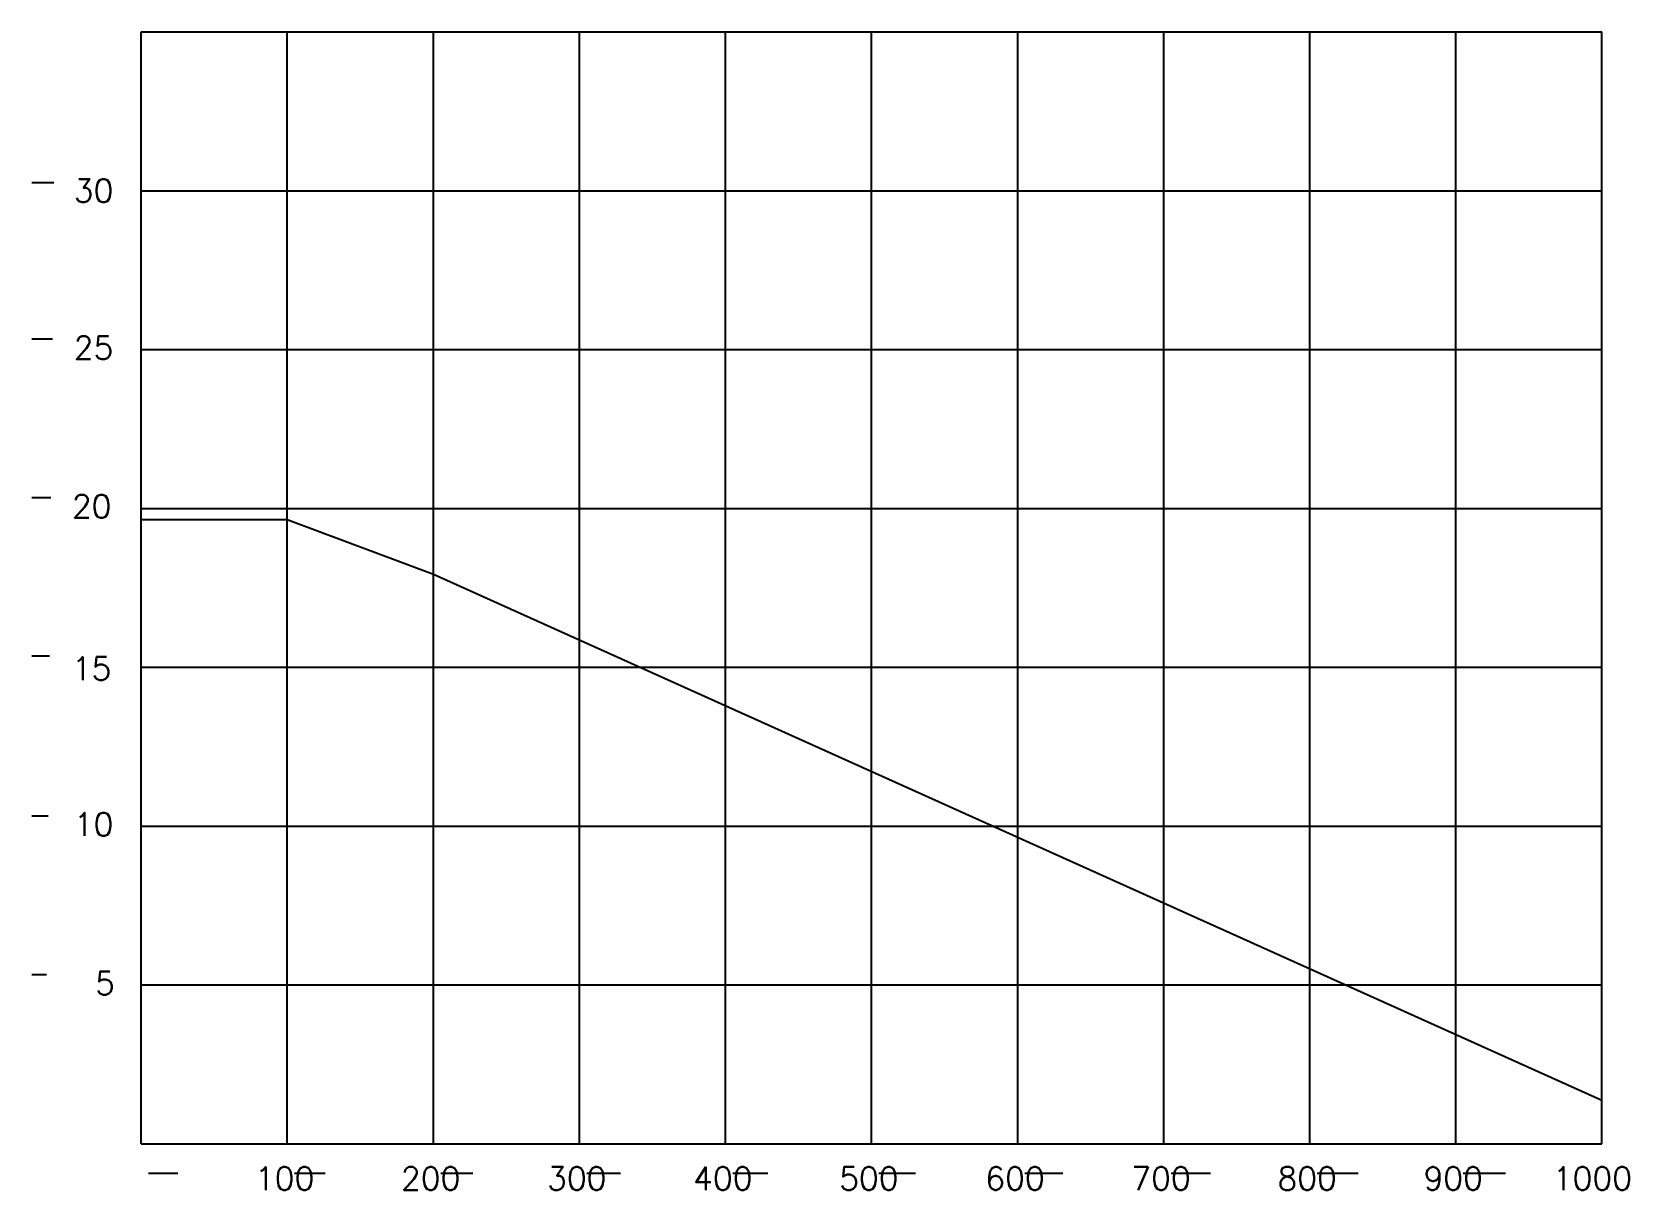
# Model space of a CAD drawing. Extents: x 325 to 1419, y 193 to 986.
import ezdxf
from ezdxf.enums import TextEntityAlignment as Align

# ---------------------------------------------------------------- set-up
doc = ezdxf.new("R2010")
doc.units = 0
doc.header["$MEASUREMENT"] = 0
doc.layers.get('0').update_dxf_attribs({"linetype": 'CONTINUOUS'})
doc.layers.add('-1', color=7, linetype='CONTINUOUS')
doc.layers.add('1', color=7, linetype='CONTINUOUS')
doc.styles.add('ROMANS', font='ROMANS', dxfattribs={"height": 0.2})

msp = doc.modelspace()

# ---------------------------------------------------------------- linework, layer by layer
at = {"layer": '-1', "color": 2, "linetype": 'Continuous'}
for p, q in [((325.2, 883.2), (336.2, 883.2)), ((325.2, 883.2), (340.2, 883.2)), ((325.2, 776.3), (336.2, 776.3)), ((325.2, 776.3), (339.2, 776.3)), ((325.2, 667.7), (336.2, 667.7)), ((325.2, 667.7), (338.2, 667.7)), ((325.2, 559.1), (336.2, 559.1)), ((325.2, 559.1), (337.2, 559.1)), ((325.2, 449.6), (336.2, 449.6)), ((325.2, 341), (335.2, 341)), ((405, 205), (425, 205)), ((505, 205), (526, 205)), ((605, 205), (627, 205)), ((705, 205), (728, 205)), ((805, 205), (829, 205)), ((905, 205), (930, 205)), ((1005, 205), (1031, 205)), ((1105, 205), (1132, 205)), ((1205, 205), (1233, 205)), ((1305, 205), (1334, 205))]:
    msp.add_line(p, q, dxfattribs=at)
at = {"color": 7, "linetype": 'Continuous'}
for p, q in [((400, 225), (400, 986.4)), ((400, 986.4), (1400, 986.4)), ((1400, 225), (1400, 986.4)), ((400, 652.5), (500, 652.5)), ((500, 652.5), (600, 615)), ((600, 615), (1400, 255)), ((400, 225), (1400, 225))]:
    msp.add_line(p, q, dxfattribs=at)
at = {"layer": '1', "color": 4, "linetype": 'Continuous'}
for p, q in [((500, 225), (500, 986.4)), ((600, 225), (600, 986.4)), ((700, 225), (700, 986.4)), ((800, 225), (800, 986.4)), ((900, 225), (900, 986.4)), ((1000, 225), (1000, 986.4)), ((1100, 225), (1100, 986.4)), ((1200, 225), (1200, 986.4)), ((1300, 225), (1300, 986.4)), ((400, 877.6), (1400, 877.6)), ((400, 768.9), (1400, 768.9)), ((400, 660.1), (1400, 660.1)), ((400, 551.3), (1400, 551.3)), ((400, 442.5), (1400, 442.5)), ((400, 333.8), (1400, 333.8))]:
    msp.add_line(p, q, dxfattribs=at)

# ---------------------------------------------------------------- texts
at = {"layer": '-1', "color": 7, "linetype": 'Continuous', "style": 'ROMANS'}
for s, height, p in [('30', 15.82, (353.8, 885.6)), ('25', 15.82, (353.8, 778.1)), ('20', 15.82, (352.5, 669.5)), ('15', 15.82, (352.5, 558.4)), ('10', 15.82, (353.8, 451.7)), ('5', 15.8, (368.4, 342.9)), ('100', 15.82, (477.8, 209.2)), ('200', 15.82, (577.8, 209.2)), ('300', 15.82, (677.8, 209.2)), ('400', 15.82, (777.8, 209.2)), ('500', 15.82, (877.8, 209.2)), ('600', 15.82, (977.8, 209.2)), ('700', 15.82, (1077.8, 209.2)), ('800', 15.82, (1177.8, 209.2)), ('900', 15.82, (1277.8, 209.2)), ('1000', 15.82, (1366.3, 209.2))]:
    msp.add_text(s, height=height, dxfattribs=at).set_placement(p, align=Align.TOP_LEFT)

doc.saveas('drawing.dxf')
